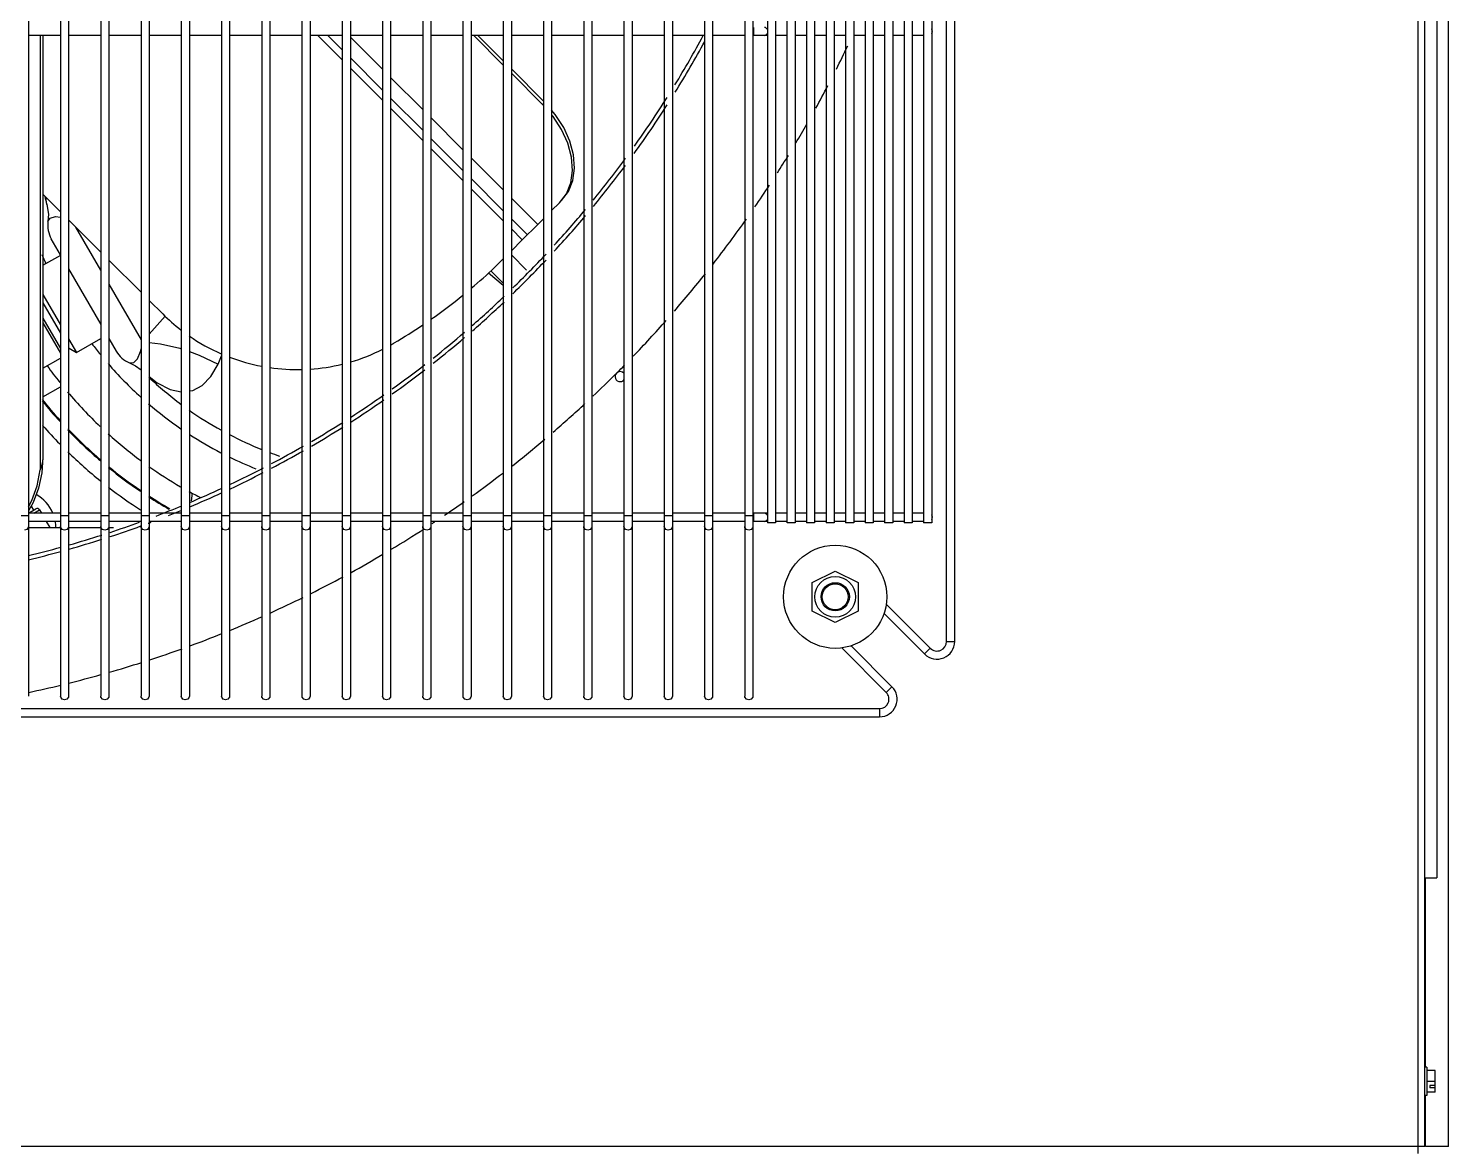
# Model space of a CAD drawing. Header units: metres. Extents: x -367 to 374, y -238 to 224.
# Drawn here: x 239.338 to 239.861, y 216.05 to 216.462 of the extents above; entities that cross this region are included whole.
import ezdxf
from ezdxf.enums import TextEntityAlignment as Align

# ---------------------------------------------------------------- set-up
doc = ezdxf.new("R2010")
doc.units = ezdxf.units.M
for name, color, linetype in [('ELE-ALIMENTADORES', 160, 'Continuous'), ('LA_BAU_BASES GERAIS_R00$0$ARQ-XREF-ATT', 8, 'Continuous'), ('LA_BAU_BASES GERAIS_R00$0$BASE', 253, 'Continuous'), ('LA_BAU_BASES GERAIS_R00$0$dutos', 31, 'Continuous')]:
    doc.layers.add(name, color=color, linetype=linetype)
doc.styles.add('LA_BAU_BASES GERAIS_R00$0$R60-125-RS', font='romans.shx', dxfattribs={"height": 0.19})
doc.styles.add('LA_BAU_BASES GERAIS_R00$0$R80-100-RS', font='romans.shx', dxfattribs={"height": 0.203})

# ---------------------------------------------------------------- blocks, each defined once
blk = doc.blocks.new('LA_BAU_BASES GERAIS_R00$0$A$C5BA41825')
at = {"layer": 'LA_BAU_BASES GERAIS_R00$0$dutos', "color": 251}
for p, q in [((-26.89999999999907, 40.29707436454305), (-26.89999999999907, 38.107074364543)), ((-26.89744999999907, 38.10962436454304), (-26.89744999999907, 40.29452436454301)), ((-26.8886718254067, 38.10962436454304), (-26.8886718254067, 40.29452436454301)), ((-26.89299999999979, 40.24862436454305), (-26.89299999999979, 38.20862436454308)), ((-27.41161130550925, 39.12149266126528), (-27.41161130550925, 38.2755585557361)), ((-27.39979130550925, 39.12149266126528), (-27.39979130550925, 38.2755585557361)), ((-27.39679130550925, 39.12149266126528), (-27.39679130550925, 38.2755585557361)), ((-27.38497130550925, 39.12149266126528), (-27.38497130550925, 38.2755585557361)), ((-27.38197130550925, 39.12149266126528), (-27.38197130550925, 38.2755585557361)), ((-27.37015130550925, 39.12149266126528), (-27.37015130550925, 38.2755585557361)), ((-27.36715130550925, 39.12149266126528), (-27.36715130550925, 38.2755585557361)), ((-27.35533130550925, 39.12149266126528), (-27.35533130550925, 38.2755585557361)), ((-27.35233130550925, 39.12149266126528), (-27.35233130550925, 38.2755585557361)), ((-27.34051130550925, 39.12149266126528), (-27.34051130550925, 38.2755585557361)), ((-27.33751130550925, 39.12149266126528), (-27.33751130550925, 38.2755585557361)), ((-27.32569130550925, 39.12149266126528), (-27.32569130550925, 38.2755585557361)), ((-27.32269130550925, 39.12149266126528), (-27.32269130550925, 38.2755585557361)), ((-27.31087130550925, 39.12149266126528), (-27.31087130550925, 38.2755585557361)), ((-27.30787130550925, 39.12149266126528), (-27.30787130550925, 38.2755585557361)), ((-27.29605130550925, 39.12149266126528), (-27.29605130550925, 38.2755585557361)), ((-27.29305130550925, 39.12149266126528), (-27.29305130550925, 38.2755585557361)), ((-27.28123130550925, 39.12149266126528), (-27.28123130550925, 38.2755585557361)), ((-27.27823130550925, 39.12149266126528), (-27.27823130550925, 38.2755585557361)), ((-27.26641130550925, 39.12149266126528), (-27.26641130550925, 38.2755585557361)), ((-27.26341130550925, 39.12149266126528), (-27.26341130550925, 38.2755585557361)), ((-27.25159130550925, 39.12149266126528), (-27.25159130550925, 38.2755585557361)), ((-27.24859130550925, 39.12149266126528), (-27.24859130550925, 38.2755585557361)), ((-27.23677130550925, 39.12149266126528), (-27.23677130550925, 38.2755585557361)), ((-27.23377130550925, 39.12149266126528), (-27.23377130550925, 38.2755585557361)), ((-27.22195130550925, 39.12149266126528), (-27.22195130550925, 38.2755585557361)), ((-27.21895130550925, 39.12149266126528), (-27.21895130550925, 38.2755585557361)), ((-27.20713130550925, 39.12149266126528), (-27.20713130550925, 38.2755585557361)), ((-27.20413130550925, 39.12149266126528), (-27.20413130550925, 38.2755585557361)), ((-27.19231130550925, 39.12149266126528), (-27.19231130550925, 38.2755585557361)), ((-27.18931130550925, 39.12149266126528), (-27.18931130550925, 38.2755585557361)), ((-27.17749130550925, 39.12149266126528), (-27.17749130550925, 38.2755585557361)), ((-27.17449130550925, 39.12149266126528), (-27.17449130550925, 38.2755585557361)), ((-27.16267130550925, 39.12149266126528), (-27.16267130550925, 38.2755585557361)), ((-27.15967130550925, 39.12149266126528), (-27.15967130550925, 38.2755585557361)), ((-27.14785130550925, 39.12149266126528), (-27.14785130550925, 38.2755585557361)), ((-27.14485130550925, 39.12149266126528), (-27.14485130550925, 38.2755585557361)), ((-27.07353130550889, 38.29569126036699), (-27.07353130550889, 39.10358187787244)), ((-27.07053130550889, 38.29569126036699), (-27.07053130550889, 39.10358187787244)), ((-27.13947165770561, 39.05945567005244), (-27.13947165770561, 38.33945567005253)), ((-27.13647165770561, 39.05945567005244), (-27.13647165770561, 38.33945567005253)), ((-27.13228677913362, 39.05945567005244), (-27.13228677913362, 38.33945567005253)), ((-27.12928677913361, 39.05945567005244), (-27.12928677913361, 38.33945567005253)), ((-27.12510190056161, 39.05945567005244), (-27.12510190056161, 38.33945567005253)), ((-27.12210190056161, 39.05945567005244), (-27.12210190056161, 38.33945567005253)), ((-27.11791702198961, 39.05945567005244), (-27.11791702198961, 38.33945567005253)), ((-27.11491702198961, 39.05945567005244), (-27.11491702198961, 38.33945567005253)), ((-27.11073214341761, 39.05945567005244), (-27.11073214341761, 38.33945567005253)), ((-27.10773214341761, 39.05945567005244), (-27.10773214341761, 38.33945567005253)), ((-27.10354726484561, 39.05945567005244), (-27.10354726484561, 38.33945567005253)), ((-27.10054726484561, 39.05945567005244), (-27.10054726484561, 38.33945567005253)), ((-27.09636238627361, 39.05945567005244), (-27.09636238627361, 38.33945567005253)), ((-27.09336238627361, 39.05945567005244), (-27.09336238627361, 38.33945567005253)), ((-27.08917750770161, 39.05945567005244), (-27.08917750770161, 38.33945567005253)), ((-27.08617750770161, 39.05945567005244), (-27.08617750770161, 38.33945567005253)), ((-27.08199262912962, 39.05945567005244), (-27.08199262912962, 38.33945567005253)), ((-27.07899262912962, 39.05945567005244), (-27.07899262912962, 38.33945567005253)), ((-27.14453130550961, 38.51895567005283), (-27.14453130550961, 38.52195567005288)), ((-27.39979130550925, 38.51895567005283), (-27.41161130550925, 38.51895567005283)), ((-27.40734046924089, 38.51895567005283), (-27.40734046924089, 38.35890063319027)), ((-27.40625990498016, 38.51895567005283), (-27.40625990498016, 38.36350144059543)), ((-27.38497130550925, 38.51895567005283), (-27.39679130550925, 38.51895567005283)), ((-27.37015130550925, 38.51895567005283), (-27.38197130550925, 38.51895567005283)), ((-27.35533130550925, 38.51895567005283), (-27.36715130550925, 38.51895567005283)), ((-27.34051130550925, 38.51895567005283), (-27.35233130550925, 38.51895567005283)), ((-27.32569130550925, 38.51895567005283), (-27.33751130550925, 38.51895567005283)), ((-27.31087130550925, 38.51895567005283), (-27.32269130550925, 38.51895567005283)), ((-27.29605130550925, 38.51895567005283), (-27.30787130550925, 38.51895567005283)), ((-27.30505249038379, 38.51895567005283), (-27.29605130550925, 38.50995448229946)), ((-27.30133775778162, 38.51895567005283), (-27.29605130550925, 38.51366921654665)), ((-27.28123130550925, 38.51895567005283), (-27.29305130550925, 38.51895567005283)), ((-27.29305130550925, 38.51835040586229), (-27.28123130550925, 38.50653040586235)), ((-27.26641130550925, 38.51895567005283), (-27.27823130550925, 38.51895567005283)), ((-27.25159130550925, 38.51895567005283), (-27.26341130550925, 38.51895567005283)), ((-27.23677130550925, 38.51895567005283), (-27.24859130550925, 38.51895567005283)), ((-27.24765656969943, 38.51895567005283), (-27.23677130550925, 38.50807040586267)), ((-27.2461065696998, 38.51895567005283), (-27.23677130550925, 38.50962040586228)), ((-27.22195130550925, 38.51895567005283), (-27.23377130550925, 38.51895567005283)), ((-27.20713130550925, 38.51895567005283), (-27.21895130550925, 38.51895567005283)), ((-27.19231130550925, 38.51895567005283), (-27.20413130550925, 38.51895567005283)), ((-27.17749130550925, 38.51895567005283), (-27.18931130550925, 38.51895567005283)), ((-27.16267130550925, 38.51895567005283), (-27.17449130550925, 38.51895567005283)), ((-27.14785130550925, 38.51895567005283), (-27.15967130550925, 38.51895567005283)), ((-27.13947165770561, 38.51895567005283), (-27.14485130550925, 38.51895567005283)), ((-27.13228677913362, 38.51895567005283), (-27.13647165770561, 38.51895567005283)), ((-27.12510190056161, 38.51895567005283), (-27.12928677913361, 38.51895567005283)), ((-27.11791702198961, 38.51895567005283), (-27.12210190056161, 38.51895567005283)), ((-27.11073214341761, 38.51895567005283), (-27.11491702198961, 38.51895567005283)), ((-27.10354726484561, 38.51895567005283), (-27.10773214341761, 38.51895567005283)), ((-27.09636238627361, 38.51895567005283), (-27.10054726484561, 38.51895567005283)), ((-27.08917750770161, 38.51895567005283), (-27.09336238627361, 38.51895567005283)), ((-27.08199262912962, 38.51895567005283), (-27.08617750770161, 38.51895567005283)), ((-27.29305130550925, 38.51066921584629), (-27.28123130550925, 38.4988492130874)), ((-27.29305130550925, 38.50695448133945), (-27.28123130550925, 38.49513447755828)), ((-27.23377130550925, 38.50662040586235), (-27.22195130550925, 38.49480040586229)), ((-27.23377130550925, 38.50507040586263), (-27.22225959809507, 38.49355869844851)), ((-27.27823130550925, 38.50353040586231), (-27.26641130550925, 38.49171040586236)), ((-27.27823130550925, 38.49584921238704), (-27.26641130550925, 38.48402920962815)), ((-27.22195130550925, 38.49386699103434), (-27.22225959809507, 38.49355869844851)), ((-27.27823130550925, 38.4921344765994), (-27.26641130550925, 38.48031447281835)), ((-27.26341130550925, 38.48871040586232), (-27.25159130550925, 38.47689040586226)), ((-27.22195130550925, 38.49320424996381), (-27.22225959809507, 38.49355869844851)), ((-27.26341130550925, 38.48102920892779), (-27.25159130550925, 38.4692092061689)), ((-27.26341130550925, 38.47731447185834), (-27.25159130550925, 38.46549446807728)), ((-27.24859130550925, 38.47389040586233), (-27.23677130550925, 38.46207040586228)), ((-27.24859130550925, 38.46620920546854), (-27.23677130550925, 38.45438920270851)), ((-27.24859130550925, 38.46249446711829), (-27.23677130550925, 38.45067446333724)), ((-27.40625990498016, 38.46047444565977), (-27.39979130550925, 38.45400584618892)), ((-27.4047883515867, 38.4567228222038), (-27.40521205243471, 38.45942659311538)), ((-27.23377130550925, 38.45907040586235), (-27.22404639465979, 38.44934549501284)), ((-27.21604639465907, 38.45734549501253), (-27.21895130550925, 38.45444058416342)), ((-27.40478632082452, 38.4567149207187), (-27.4047883515867, 38.4567228222038)), ((-27.4044277543838, 38.45038010755684), (-27.40442519315398, 38.45039873088263)), ((-27.39679130550925, 38.45100584618888), (-27.38497130550925, 38.43918584618882)), ((-27.38497130550925, 38.4324940681347), (-27.39411244432743, 38.44832698500818)), ((-27.23377130550925, 38.45138920200816), (-27.22788699727361, 38.44550489239907)), ((-27.23377130550925, 38.44767446237722), (-27.22974436704597, 38.44364752262663)), ((-27.22404639465979, 38.44934549501284), (-27.22974436704597, 38.44364752262663)), ((-27.22195130550925, 38.45144058416338), (-27.22404639465979, 38.44934549501284)), ((-27.39979130550925, 38.43816306110341), (-27.40317938863907, 38.44403139322526)), ((-27.23377130550925, 38.43962058416344), (-27.22974436704597, 38.44364752262663)), ((-27.40625990498016, 38.43428542257107), (-27.39972938863907, 38.43805581793902)), ((-27.23994734610052, 38.43344454357214), (-27.23677130550925, 38.43662058416339)), ((-27.23377130550925, 38.43814503520412), (-27.22817674109834, 38.43255047079435)), ((-27.39679130550925, 38.43296690868056), (-27.38497130550925, 38.41249406813506)), ((-27.38197130550925, 38.43618584618889), (-27.37015130550925, 38.42436584618883)), ((-27.24217620725616, 38.43150451113434), (-27.23677130550925, 38.42699463293718)), ((-27.24124427207943, 38.43214761759327), (-27.23677130550925, 38.42767465102304)), ((-27.38197130550925, 38.42729791571287), (-27.37015130550925, 38.40682507516738)), ((-27.40625990498016, 38.42358469549356), (-27.39979130550925, 38.41238075255728)), ((-27.36715130550925, 38.42136584618891), (-27.36215153027507, 38.41636607095575)), ((-27.40625990498016, 38.42046700404046), (-27.39979130550925, 38.40926306110305)), ((-27.40625990498016, 38.41486700403982), (-27.39979130550925, 38.40366306110343)), ((-27.40625990498016, 38.4130916519623), (-27.39978707685435, 38.40188038478118)), ((-27.39679130550925, 38.40718460013431), (-27.39389345572416, 38.40216537707397)), ((-27.39389345572416, 38.40216537707397), (-27.38497130550925, 38.40731658290122)), ((-27.38197130550925, 38.40729791571209), (-27.37927938863943, 38.40263537892372)), ((-27.40625990498016, 38.3963679436423), (-27.39979130550925, 38.40010259128849)), ((-27.39679130550925, 38.40406690868008), (-27.39659345572416, 38.40372422280052)), ((-27.39679130550925, 38.40360999417328), (-27.39659345572416, 38.40372422280052)), ((-27.39659345572416, 38.40372422280052), (-27.39389345572416, 38.40216537707397)), ((-27.34179674578525, 38.39786869233865), (-27.34051130550925, 38.40089382339761)), ((-27.37440209201943, 38.39837853599181), (-27.37438973170416, 38.39837350270852)), ((-27.40625990498016, 38.3857879999598), (-27.39979130550925, 38.38952264760485)), ((-27.35158432229615, 38.34755590555255), (-27.35120103529579, 38.35028313426812)), ((-27.41161130550925, 38.34297666890336), (-27.40886544918489, 38.34456198979137)), ((-27.39979130550925, 38.34295567005324), (-27.41161130550925, 38.34295567005324)), ((-27.41063273774998, 38.34557302337828), (-27.40975312522307, 38.34404948979102)), ((-27.40964767658561, 38.34295567005324), (-27.40749942378052, 38.34419596438738)), ((-27.40749942378052, 38.34419596438738), (-27.40678333951252, 38.34295567005324)), ((-27.38497130550925, 38.34295567005324), (-27.39679130550925, 38.34295567005324)), ((-27.37015130550925, 38.34295567005324), (-27.38197130550925, 38.34295567005324)), ((-27.35533130550925, 38.34295567005324), (-27.36715130550925, 38.34295567005324)), ((-27.34051130550925, 38.34295567005324), (-27.35233130550925, 38.34295567005324)), ((-27.32569130550925, 38.34295567005324), (-27.33751130550925, 38.34295567005324)), ((-27.31087130550925, 38.34295567005324), (-27.32269130550925, 38.34295567005324)), ((-27.29605130550925, 38.34295567005324), (-27.30787130550925, 38.34295567005324)), ((-27.28123130550925, 38.34295567005324), (-27.29305130550925, 38.34295567005324)), ((-27.26641130550925, 38.34295567005324), (-27.27823130550925, 38.34295567005324)), ((-27.25159130550925, 38.34295567005324), (-27.26341130550925, 38.34295567005324)), ((-27.23677130550925, 38.34295567005324), (-27.24859130550925, 38.34295567005324)), ((-27.22195130550925, 38.34295567005324), (-27.23377130550925, 38.34295567005324)), ((-27.20713130550925, 38.34295567005324), (-27.21895130550925, 38.34295567005324)), ((-27.19231130550925, 38.34295567005324), (-27.20413130550925, 38.34295567005324)), ((-27.17749130550925, 38.34295567005324), (-27.18931130550925, 38.34295567005324)), ((-27.16267130550925, 38.34295567005324), (-27.17449130550925, 38.34295567005324)), ((-27.14785130550925, 38.34295567005324), (-27.15967130550925, 38.34295567005324)), ((-27.13947165770561, 38.34295567005324), (-27.14485130550925, 38.34295567005324)), ((-27.14453130550961, 38.3399556700532), (-27.14453130550961, 38.34295567005324)), ((-27.13228677913362, 38.34295567005324), (-27.13647165770561, 38.34295567005324)), ((-27.12510190056161, 38.34295567005324), (-27.12928677913361, 38.34295567005324)), ((-27.11791702198961, 38.34295567005324), (-27.12210190056161, 38.34295567005324)), ((-27.11073214341761, 38.34295567005324), (-27.11491702198961, 38.34295567005324)), ((-27.10354726484561, 38.34295567005324), (-27.10773214341761, 38.34295567005324)), ((-27.09636238627361, 38.34295567005324), (-27.10054726484561, 38.34295567005324)), ((-27.08917750770161, 38.34295567005324), (-27.09336238627361, 38.34295567005324)), ((-27.08199262912962, 38.34295567005324), (-27.08617750770161, 38.34295567005324)), ((-27.41161130550925, 38.34195567005281), (-27.41461130550925, 38.34195567005281)), ((-27.39979130550925, 38.3399556700532), (-27.41161130550925, 38.3399556700532)), ((-27.41161130550925, 38.33769734364591), (-27.39979130550925, 38.33769734364591)), ((-27.40505128870525, 38.3399556700532), (-27.40374744334634, 38.33769734364591)), ((-27.39679130550925, 38.34195567005281), (-27.39979130550925, 38.34195567005281)), ((-27.38497130550925, 38.3399556700532), (-27.39679130550925, 38.3399556700532)), ((-27.39679130550925, 38.33769734364591), (-27.38497130550925, 38.33769734364591)), ((-27.38197130550925, 38.34195567005281), (-27.38497130550925, 38.34195567005281)), ((-27.37015130550925, 38.3399556700532), (-27.38197130550925, 38.3399556700532)), ((-27.38197130550925, 38.33769734364591), (-27.38030361533288, 38.33769734364591)), ((-27.36715130550925, 38.34195567005281), (-27.37015130550925, 38.34195567005281)), ((-27.35533130550925, 38.3399556700532), (-27.36715130550925, 38.3399556700532)), ((-27.35233130550925, 38.34195567005281), (-27.35533130550925, 38.34195567005281)), ((-27.34051130550925, 38.3399556700532), (-27.35233130550925, 38.3399556700532)), ((-27.33751130550925, 38.34195567005281), (-27.34051130550925, 38.34195567005281)), ((-27.32569130550925, 38.3399556700532), (-27.33751130550925, 38.3399556700532)), ((-27.32269130550925, 38.34195567005281), (-27.32569130550925, 38.34195567005281)), ((-27.31087130550925, 38.3399556700532), (-27.32269130550925, 38.3399556700532)), ((-27.30787130550925, 38.34195567005281), (-27.31087130550925, 38.34195567005281)), ((-27.29605130550925, 38.3399556700532), (-27.30787130550925, 38.3399556700532)), ((-27.29305130550925, 38.34195567005281), (-27.29605130550925, 38.34195567005281)), ((-27.28123130550925, 38.3399556700532), (-27.29305130550925, 38.3399556700532)), ((-27.27823130550925, 38.34195567005281), (-27.28123130550925, 38.34195567005281)), ((-27.26641130550925, 38.3399556700532), (-27.27823130550925, 38.3399556700532)), ((-27.26341130550925, 38.34195567005281), (-27.26641130550925, 38.34195567005281)), ((-27.25159130550925, 38.3399556700532), (-27.26341130550925, 38.3399556700532)), ((-27.24859130550925, 38.34195567005281), (-27.25159130550925, 38.34195567005281)), ((-27.23677130550925, 38.3399556700532), (-27.24859130550925, 38.3399556700532)), ((-27.23377130550925, 38.34195567005281), (-27.23677130550925, 38.34195567005281)), ((-27.22195130550925, 38.3399556700532), (-27.23377130550925, 38.3399556700532)), ((-27.21895130550925, 38.34195567005281), (-27.22195130550925, 38.34195567005281)), ((-27.20713130550925, 38.3399556700532), (-27.21895130550925, 38.3399556700532)), ((-27.20413130550925, 38.34195567005281), (-27.20713130550925, 38.34195567005281)), ((-27.19231130550925, 38.3399556700532), (-27.20413130550925, 38.3399556700532)), ((-27.18931130550925, 38.34195567005281), (-27.19231130550925, 38.34195567005281)), ((-27.17749130550925, 38.3399556700532), (-27.18931130550925, 38.3399556700532)), ((-27.17449130550925, 38.34195567005281), (-27.17749130550925, 38.34195567005281)), ((-27.16267130550925, 38.3399556700532), (-27.17449130550925, 38.3399556700532)), ((-27.15967130550925, 38.34195567005281), (-27.16267130550925, 38.34195567005281)), ((-27.14785130550925, 38.3399556700532), (-27.15967130550925, 38.3399556700532)), ((-27.14485130550925, 38.34195567005281), (-27.14785130550925, 38.34195567005281)), ((-27.13947165770561, 38.3399556700532), (-27.14485130550925, 38.3399556700532)), ((-27.14059551682743, 38.3399556700532), (-27.14019010829725, 38.34002908527873)), ((-27.14019010829725, 38.34002908527873), (-27.13953414351761, 38.34057399217465)), ((-27.13647546671943, 38.33945567005253), (-27.13946784869289, 38.33945567005253)), ((-27.13228677913362, 38.3399556700532), (-27.13647165770561, 38.3399556700532)), ((-27.12929058814743, 38.33945567005253), (-27.13228297012089, 38.33945567005253)), ((-27.12510190056161, 38.3399556700532), (-27.12928677913361, 38.3399556700532)), ((-27.12210570957434, 38.33945567005253), (-27.12509809154779, 38.33945567005253)), ((-27.11791702198961, 38.3399556700532), (-27.12210190056161, 38.3399556700532)), ((-27.11492083100234, 38.33945567005253), (-27.11791321297579, 38.33945567005253)), ((-27.11073214341761, 38.3399556700532), (-27.11491702198961, 38.3399556700532)), ((-27.10773595243034, 38.33945567005253), (-27.1107283344038, 38.33945567005253)), ((-27.10354726484561, 38.3399556700532), (-27.10773214341761, 38.3399556700532)), ((-27.10055107385834, 38.33945567005253), (-27.1035434558318, 38.33945567005253)), ((-27.09636238627361, 38.3399556700532), (-27.10054726484561, 38.3399556700532)), ((-27.09336619528634, 38.33945567005253), (-27.0963585772598, 38.33945567005253)), ((-27.08917750770161, 38.3399556700532), (-27.09336238627361, 38.3399556700532)), ((-27.08618131671434, 38.33945567005253), (-27.08917369868779, 38.33945567005253)), ((-27.08199262912962, 38.3399556700532), (-27.08617750770161, 38.3399556700532)), ((-27.07899643814234, 38.33945567005253), (-27.0819888201158, 38.33945567005253)), ((-27.0789329409867, 38.34057399217465), (-27.07868238473507, 38.34145567005328)), ((-27.12303130550889, 38.31749037583575), (-27.11453130550962, 38.32161984311392)), ((-27.11453130550962, 38.32161984311392), (-27.10603130550925, 38.31749037583575)), ((-27.12303130550889, 38.30684931039218), (-27.12303130550889, 38.31749037583575)), ((-27.11271808449325, 38.31709181418819), (-27.1117213794267, 38.31609510912153)), ((-27.10603130550925, 38.31749037583575), (-27.10603130550925, 38.30684931039218)), ((-27.11005114057252, 38.31358923732591), (-27.10952241000707, 38.31353953933365)), ((-27.11453130550962, 38.30271984311401), (-27.12303130550889, 38.30684931039218)), ((-27.10603130550925, 38.30684931039218), (-27.11453130550962, 38.30271984311401)), ((-27.11224825094452, 38.30807757961907), (-27.11224825094452, 38.30751241679832)), ((-27.09656343305616, 38.30603211086668), (-27.08162767053761, 38.29109523724628)), ((-27.09574307771725, 38.30945449299873), (-27.07950627129325, 38.2932164786863)), ((-27.07353130550889, 38.29569126036699), (-27.07053130550889, 38.29569126036699)), ((-27.09574715797689, 38.27693045173362), (-27.11215275995616, 38.29333727415974)), ((-27.09362575873252, 38.27905169317364), (-27.1086835018958, 38.29411055651394)), ((-27.07950627129325, 38.2932164786863), (-27.08162767053761, 38.29109523724628)), ((-27.09574715797689, 38.27693045173362), (-27.09362575873252, 38.27905169317364)), ((-27.90581810207398, 38.27095567005324), (-27.09822212376162, 38.27095567005324)), ((-27.09822212376162, 38.27095567005324), (-27.09822212376162, 38.2679556700532)), ((-27.90581810207398, 38.2679556700532), (-27.09822212376162, 38.2679556700532)), ((-26.89744999999907, 38.20862436454308), (-26.89299999999979, 38.20862436454308)), ((-26.89715710678089, 38.13890567005251), (-26.89715710678089, 38.20862436454308)), ((-26.8966599999998, 38.13890567005251), (-26.89744999999907, 38.13890567005251)), ((-26.8966599999998, 38.13890560853724), (-26.8966599999998, 38.1284057315678)), ((-26.89360999999906, 38.13761567005247), (-26.8966599999998, 38.13761567005247)), ((-26.89360999999906, 38.13365567005246), (-26.8966599999998, 38.13365567005246)), ((-26.89360999999906, 38.13365567005246), (-26.89360999999906, 38.13761567005247)), ((-26.89360999999906, 38.12969567005246), (-26.89360999999906, 38.13365567005246)), ((-26.8966599999998, 38.12840567005253), (-26.89744999999907, 38.12840567005253)), ((-26.89715710678089, 38.10962436454304), (-26.89715710678089, 38.12840567005253)), ((-26.89360999999906, 38.12969567005246), (-26.8966599999998, 38.12969567005246)), ((-26.8956099999998, 38.13210868275428), (-26.8956099999998, 38.13124265735064)), ((-26.89360999999906, 38.13210868275428), (-26.8956099999998, 38.13210868275428)), ((-26.89360999999906, 38.13124265735064), (-26.8956099999998, 38.13124265735064)), ((-26.89744999999907, 38.10962436454304), (-27.95944999999907, 38.10962436454304)), ((-26.8886718254067, 38.10962436454304), (-26.89715710678089, 38.10962436454304))]:
    blk.add_line(p, q, dxfattribs=at)
for points in [[(-27.13947165770561, 38.52111746773471), (-27.13953414351761, 38.52133734793142), (-27.14019010829725, 38.52188225482746), (-27.14059551682743, 38.52195567005288)], [(-27.07868238473507, 38.52045567005291), (-27.0789329409867, 38.52133734793142), (-27.07899262912962, 38.52138693059396)], [(-27.07899262912962, 38.51952440951072), (-27.0789329409867, 38.51957399217429), (-27.07868238473507, 38.52045567005291)], [(-27.14059551682743, 38.51895567005283), (-27.14019010829725, 38.51902908527836), (-27.13953414351761, 38.51957399217429), (-27.13947165770561, 38.519793872371)], [(-27.21527139465979, 38.45812049501285), (-27.21275264558562, 38.46145445559864), (-27.21114590213616, 38.46547550546018), (-27.21051291056343, 38.47002911790707), (-27.21087799637725, 38.47494030016628), (-27.21222712953434, 38.48002031825717), (-27.21450846360489, 38.48507394993328), (-27.21763432820016, 38.48990698696525), (-27.21895130550925, 38.49142113499579)], [(-27.21604639465907, 38.45734549501253), (-27.21352764558488, 38.46067945559832), (-27.21192090213652, 38.46470050546088), (-27.2112879105638, 38.46925411790664), (-27.21165299637762, 38.47416530016596), (-27.21300212953471, 38.47924531825686), (-27.21528346360525, 38.48429894993399), (-27.21840932819944, 38.48913198696482), (-27.21895130550925, 38.48975510618664)], [(-27.40478821270198, 38.45672228309832), (-27.40427298094307, 38.45315941171464), (-27.4044281102667, 38.45038850261835)], [(-27.40442519315398, 38.45039873088263), (-27.4036193027438, 38.4516846493151), (-27.40164761794089, 38.45222195830627), (-27.39979130550925, 38.45199646108199)], [(-27.36715130550925, 38.40897580665546), (-27.3652407754118, 38.41106945165393), (-27.36123045646634, 38.41553977784122)], [(-27.36715130550925, 38.40585140452197), (-27.36296031629834, 38.40540392656737), (-27.35586374926744, 38.40373927943835), (-27.35533130550925, 38.40354970422266)], [(-27.37438973170416, 38.39837350270852), (-27.37284754202234, 38.39843921145325), (-27.37141403775761, 38.39988245888992), (-27.37030480773107, 38.40249178087356), (-27.37015130550925, 38.40349680614668)], [(-27.35233130550925, 38.40248156202699), (-27.34872139911434, 38.40119626424564), (-27.34179674578525, 38.39786869233865)], [(-27.37439873212634, 38.39837696966231), (-27.37224002428634, 38.39731413922198), (-27.37015130550925, 38.39583720617611)], [(-27.35233130550925, 38.38798404297427), (-27.35112064651035, 38.38814837932853), (-27.34759447570307, 38.39000296922563), (-27.34438839224125, 38.39328816055138), (-27.34179674578525, 38.39786869233865)], [(-27.36715130550925, 38.39332797612815), (-27.36418167945543, 38.39093237267946), (-27.35935615450525, 38.38848896176091), (-27.35533130550925, 38.38769469663328)], [(-27.40625990498016, 38.36350144235507), (-27.40665320843834, 38.35777953198817), (-27.40785575234343, 38.35214709203285), (-27.40982251809325, 38.34696121033141), (-27.41161130550925, 38.34389639780341)], [(-27.40625990498016, 38.36350144059543), (-27.40637497967725, 38.36199604704382), (-27.40673222980525, 38.36045456167358), (-27.40734046924089, 38.35890063319027)], [(-27.41161130550925, 38.34534099532084), (-27.4103512737387, 38.3476033371071), (-27.40843209276489, 38.35304228133214), (-27.40734046924089, 38.35890063319027)], [(-27.13947165770561, 38.34211746773508), (-27.13953414351761, 38.34233734793179), (-27.14019010829725, 38.34288225482783), (-27.14059551682743, 38.34295567005324)], [(-27.07868238473507, 38.34145567005328), (-27.0789329409867, 38.34233734793179), (-27.07899262912962, 38.34238693059433)], [(-27.41161130550925, 38.33805855573542), (-27.4116847207347, 38.33765713088451), (-27.4122296276307, 38.33700761183172), (-27.41311130550925, 38.33675951762996)], [(-27.39829130550925, 38.33675951762996), (-27.39917298338779, 38.33700761183172), (-27.3997178902838, 38.33765713088451), (-27.39979130550925, 38.33805855573542)], [(-27.39679130550925, 38.33805855573542), (-27.3968647207347, 38.33765713088451), (-27.3974096276307, 38.33700761183172), (-27.39829130550925, 38.33675951762996)], [(-27.38347130550925, 38.33675951762996), (-27.38435298338779, 38.33700761183172), (-27.3848978902838, 38.33765713088451), (-27.38497130550925, 38.33805855573542)], [(-27.38197130550925, 38.33805855573542), (-27.3820447207347, 38.33765713088451), (-27.3825896276307, 38.33700761183172), (-27.38347130550925, 38.33675951762996)], [(-27.36865130550925, 38.33675951762996), (-27.36953298338779, 38.33700761183172), (-27.3700778902838, 38.33765713088451), (-27.37015130550925, 38.33805855573542)], [(-27.36715130550925, 38.33805855573542), (-27.3672247207347, 38.33765713088451), (-27.3677696276307, 38.33700761183172), (-27.36865130550925, 38.33675951762996)], [(-27.35383130550925, 38.33675951762996), (-27.35471298338779, 38.33700761183172), (-27.3552578902838, 38.33765713088451), (-27.35533130550925, 38.33805855573542)], [(-27.35233130550925, 38.33805855573542), (-27.3524047207347, 38.33765713088451), (-27.35294962763071, 38.33700761183172), (-27.35383130550925, 38.33675951762996)], [(-27.33901130550925, 38.33675951762996), (-27.33989298338779, 38.33700761183172), (-27.34043789028379, 38.33765713088451), (-27.34051130550925, 38.33805855573542)], [(-27.33751130550925, 38.33805855573542), (-27.3375847207347, 38.33765713088451), (-27.33812962763071, 38.33700761183172), (-27.33901130550925, 38.33675951762996)], [(-27.32419130550925, 38.33675951762996), (-27.32507298338779, 38.33700761183172), (-27.32561789028379, 38.33765713088451), (-27.32569130550925, 38.33805855573542)], [(-27.32269130550925, 38.33805855573542), (-27.3227647207347, 38.33765713088451), (-27.32330962763071, 38.33700761183172), (-27.32419130550925, 38.33675951762996)], [(-27.30937130550925, 38.33675951762996), (-27.31025298338779, 38.33700761183172), (-27.31079789028379, 38.33765713088451), (-27.31087130550925, 38.33805855573542)], [(-27.30787130550925, 38.33805855573542), (-27.3079447207347, 38.33765713088451), (-27.30848962763071, 38.33700761183172), (-27.30937130550925, 38.33675951762996)], [(-27.29455130550925, 38.33675951762996), (-27.2954329833878, 38.33700761183172), (-27.29597789028379, 38.33765713088451), (-27.29605130550925, 38.33805855573542)], [(-27.29305130550925, 38.33805855573542), (-27.2931247207347, 38.33765713088451), (-27.29366962763071, 38.33700761183172), (-27.29455130550925, 38.33675951762996)], [(-27.27973130550925, 38.33675951762996), (-27.2806129833878, 38.33700761183172), (-27.28115789028379, 38.33765713088451), (-27.28123130550925, 38.33805855573542)], [(-27.27823130550925, 38.33805855573542), (-27.2783047207347, 38.33765713088451), (-27.27884962763071, 38.33700761183172), (-27.27973130550925, 38.33675951762996)], [(-27.26491130550925, 38.33675951762996), (-27.2657929833878, 38.33700761183172), (-27.26633789028379, 38.33765713088451), (-27.26641130550925, 38.33805855573542)], [(-27.26341130550925, 38.33805855573542), (-27.2634847207347, 38.33765713088451), (-27.26402962763071, 38.33700761183172), (-27.26491130550925, 38.33675951762996)], [(-27.25009130550925, 38.33675951762996), (-27.2509729833878, 38.33700761183172), (-27.25151789028379, 38.33765713088451), (-27.25159130550925, 38.33805855573542)], [(-27.24859130550925, 38.33805855573542), (-27.2486647207347, 38.33765713088451), (-27.24920962763071, 38.33700761183172), (-27.25009130550925, 38.33675951762996)], [(-27.23527130550925, 38.33675951762996), (-27.2361529833878, 38.33700761183172), (-27.2366978902838, 38.33765713088451), (-27.23677130550925, 38.33805855573542)], [(-27.23377130550925, 38.33805855573542), (-27.2338447207347, 38.33765713088451), (-27.2343896276307, 38.33700761183172), (-27.23527130550925, 38.33675951762996)], [(-27.22045130550925, 38.33675951762996), (-27.2213329833878, 38.33700761183172), (-27.2218778902838, 38.33765713088451), (-27.22195130550925, 38.33805855573542)], [(-27.21895130550925, 38.33805855573542), (-27.2190247207347, 38.33765713088451), (-27.2195696276307, 38.33700761183172), (-27.22045130550925, 38.33675951762996)], [(-27.20563130550925, 38.33675951762996), (-27.2065129833878, 38.33700761183172), (-27.2070578902838, 38.33765713088451), (-27.20713130550925, 38.33805855573542)], [(-27.20413130550925, 38.33805855573542), (-27.2042047207347, 38.33765713088451), (-27.2047496276307, 38.33700761183172), (-27.20563130550925, 38.33675951762996)], [(-27.19081130550925, 38.33675951762996), (-27.1916929833878, 38.33700761183172), (-27.1922378902838, 38.33765713088451), (-27.19231130550925, 38.33805855573542)], [(-27.18931130550925, 38.33805855573542), (-27.1893847207347, 38.33765713088451), (-27.1899296276307, 38.33700761183172), (-27.19081130550925, 38.33675951762996)], [(-27.17599130550925, 38.33675951762996), (-27.1768729833878, 38.33700761183172), (-27.1774178902838, 38.33765713088451), (-27.17749130550925, 38.33805855573542)], [(-27.17449130550925, 38.33805855573542), (-27.1745647207347, 38.33765713088451), (-27.1751096276307, 38.33700761183172), (-27.17599130550925, 38.33675951762996)], [(-27.16117130550925, 38.33675951762996), (-27.1620529833878, 38.33700761183172), (-27.1625978902838, 38.33765713088451), (-27.16267130550925, 38.33805855573542)], [(-27.15967130550925, 38.33805855573542), (-27.1597447207347, 38.33765713088451), (-27.1602896276307, 38.33700761183172), (-27.16117130550925, 38.33675951762996)], [(-27.14635130550925, 38.33675951762996), (-27.1472329833878, 38.33700761183172), (-27.1477778902838, 38.33765713088451), (-27.14785130550925, 38.33805855573542)], [(-27.14485130550925, 38.33805855573542), (-27.14492472073471, 38.33765713088451), (-27.1454696276307, 38.33700761183172), (-27.14635130550925, 38.33675951762996)], [(-27.39829130550925, 38.27425951762962), (-27.39917298338779, 38.27450761183138), (-27.3997178902838, 38.27515713088519), (-27.39978600364525, 38.2755585557361)], [(-27.39679660737325, 38.2755585557361), (-27.3968647207347, 38.27515713088519), (-27.3974096276307, 38.27450761183138), (-27.39829130550925, 38.27425951762962)], [(-27.38347130550925, 38.27425951762962), (-27.38435298338779, 38.27450761183138), (-27.3848978902838, 38.27515713088519), (-27.38496600364525, 38.2755585557361)], [(-27.38197660737325, 38.2755585557361), (-27.3820447207347, 38.27515713088519), (-27.3825896276307, 38.27450761183138), (-27.38347130550925, 38.27425951762962)], [(-27.36865130550925, 38.27425951762962), (-27.36953298338779, 38.27450761183138), (-27.3700778902838, 38.27515713088519), (-27.37014600364525, 38.2755585557361)], [(-27.36715660737325, 38.2755585557361), (-27.3672247207347, 38.27515713088519), (-27.3677696276307, 38.27450761183138), (-27.36865130550925, 38.27425951762962)], [(-27.35383130550925, 38.27425951762962), (-27.35471298338779, 38.27450761183138), (-27.3552578902838, 38.27515713088519), (-27.35532600364525, 38.2755585557361)], [(-27.35233660737325, 38.2755585557361), (-27.3524047207347, 38.27515713088519), (-27.35294962763071, 38.27450761183138), (-27.35383130550925, 38.27425951762962)], [(-27.33901130550925, 38.27425951762962), (-27.33989298338779, 38.27450761183138), (-27.34043789028379, 38.27515713088519), (-27.34050600364525, 38.2755585557361)], [(-27.33751660737325, 38.2755585557361), (-27.3375847207347, 38.27515713088519), (-27.33812962763071, 38.27450761183138), (-27.33901130550925, 38.27425951762962)], [(-27.32419130550925, 38.27425951762962), (-27.32507298338779, 38.27450761183138), (-27.32561789028379, 38.27515713088519), (-27.32568600364525, 38.2755585557361)], [(-27.32269660737325, 38.2755585557361), (-27.3227647207347, 38.27515713088519), (-27.32330962763071, 38.27450761183138), (-27.32419130550925, 38.27425951762962)], [(-27.30937130550925, 38.27425951762962), (-27.31025298338779, 38.27450761183138), (-27.31079789028379, 38.27515713088519), (-27.31086600364525, 38.2755585557361)], [(-27.30787660737325, 38.2755585557361), (-27.3079447207347, 38.27515713088519), (-27.30848962763071, 38.27450761183138), (-27.30937130550925, 38.27425951762962)], [(-27.29455130550925, 38.27425951762962), (-27.2954329833878, 38.27450761183138), (-27.29597789028379, 38.27515713088519), (-27.29604600364525, 38.2755585557361)], [(-27.29305660737325, 38.2755585557361), (-27.2931247207347, 38.27515713088519), (-27.29366962763071, 38.27450761183138), (-27.29455130550925, 38.27425951762962)], [(-27.27973130550925, 38.27425951762962), (-27.2806129833878, 38.27450761183138), (-27.28115789028379, 38.27515713088519), (-27.28122600364525, 38.2755585557361)], [(-27.27823660737325, 38.2755585557361), (-27.2783047207347, 38.27515713088519), (-27.27884962763071, 38.27450761183138), (-27.27973130550925, 38.27425951762962)], [(-27.26491130550925, 38.27425951762962), (-27.2657929833878, 38.27450761183138), (-27.26633789028379, 38.27515713088519), (-27.26640600364525, 38.2755585557361)], [(-27.26341660737325, 38.2755585557361), (-27.2634847207347, 38.27515713088519), (-27.26402962763071, 38.27450761183138), (-27.26491130550925, 38.27425951762962)], [(-27.25009130550925, 38.27425951762962), (-27.2509729833878, 38.27450761183138), (-27.25151789028379, 38.27515713088519), (-27.25158600364525, 38.2755585557361)], [(-27.24859660737325, 38.2755585557361), (-27.2486647207347, 38.27515713088519), (-27.24920962763071, 38.27450761183138), (-27.25009130550925, 38.27425951762962)], [(-27.23527130550925, 38.27425951762962), (-27.2361529833878, 38.27450761183138), (-27.2366978902838, 38.27515713088519), (-27.23676600364525, 38.2755585557361)], [(-27.23377660737325, 38.2755585557361), (-27.2338447207347, 38.27515713088519), (-27.2343896276307, 38.27450761183138), (-27.23527130550925, 38.27425951762962)], [(-27.22045130550925, 38.27425951762962), (-27.2213329833878, 38.27450761183138), (-27.2218778902838, 38.27515713088519), (-27.22194600364525, 38.2755585557361)], [(-27.21895660737325, 38.2755585557361), (-27.2190247207347, 38.27515713088519), (-27.2195696276307, 38.27450761183138), (-27.22045130550925, 38.27425951762962)], [(-27.20563130550925, 38.27425951762962), (-27.2065129833878, 38.27450761183138), (-27.2070578902838, 38.27515713088519), (-27.20712600364525, 38.2755585557361)], [(-27.20413660737325, 38.2755585557361), (-27.2042047207347, 38.27515713088519), (-27.2047496276307, 38.27450761183138), (-27.20563130550925, 38.27425951762962)], [(-27.19081130550925, 38.27425951762962), (-27.1916929833878, 38.27450761183138), (-27.1922378902838, 38.27515713088519), (-27.19230600364525, 38.2755585557361)], [(-27.18931660737325, 38.2755585557361), (-27.1893847207347, 38.27515713088519), (-27.1899296276307, 38.27450761183138), (-27.19081130550925, 38.27425951762962)], [(-27.17599130550925, 38.27425951762962), (-27.1768729833878, 38.27450761183138), (-27.1774178902838, 38.27515713088519), (-27.17748600364525, 38.2755585557361)], [(-27.17449660737325, 38.2755585557361), (-27.1745647207347, 38.27515713088519), (-27.1751096276307, 38.27450761183138), (-27.17599130550925, 38.27425951762962)], [(-27.16117130550925, 38.27425951762962), (-27.1620529833878, 38.27450761183138), (-27.1625978902838, 38.27515713088519), (-27.16266600364525, 38.2755585557361)], [(-27.15967660737325, 38.2755585557361), (-27.1597447207347, 38.27515713088519), (-27.1602896276307, 38.27450761183138), (-27.16117130550925, 38.27425951762962)], [(-27.14635130550925, 38.27425951762962), (-27.1472329833878, 38.27450761183138), (-27.1477778902838, 38.27515713088519), (-27.14784600364525, 38.2755585557361)], [(-27.14485660737325, 38.2755585557361), (-27.14492472073471, 38.27515713088519), (-27.1454696276307, 38.27450761183138), (-27.14635130550925, 38.27425951762962)]]:
    blk.add_lwpolyline(points, dxfattribs=at)
for radius in [0.01900000000036363, 0.007499999999999997, 0.005200000000363635, 0.004762499999999999]:
    blk.add_circle((-27.11453130550962, 38.31216984311391), radius, dxfattribs=at)
for centre, radius, start, end in [((-27.50203099999907, 38.70157436454269), 0.3850000000003635, 328.5670488110281, 331.680065719951), ((-27.50203099999907, 38.70157436454269), 0.3864947102519999, 328.2219462093952, 331.4293194320534), ((-27.50203099999907, 38.70157436454269), 0.4341807889319999, 333.313143750619, 334.5645791029286), ((-27.50203099999907, 38.70157436454269), 0.4341807889319999, 331.1662600058913, 332.4162271851776), ((-27.50203099999907, 38.70157436454269), 0.3850000000003635, 324.5296029515756, 327.7497223509796), ((-27.50203099999907, 38.70157436454269), 0.3864947102519999, 324.2001796347199, 327.4077736417665), ((-27.50203099999907, 38.70157436454269), 0.4341807889319999, 329.2257840172181, 330.2716458365229), ((-27.50203099999907, 38.70157436454269), 0.3850000000003635, 320.802406244809, 323.7124734375941), ((-27.50203099999907, 38.70157436454269), 0.4341807889319999, 327.5170364300299, 328.51276996036), ((-27.50203099999907, 38.70157436454269), 0.3864947102519999, 320.5489271783048, 323.3862528850761), ((-27.50203099999907, 38.70157436454269), 0.4341807889319999, 325.5215629693396, 326.8027318767834), ((-27.27604800993543, 38.48983338607468), 0.1330000000003636, 193.1012223503435, 194.4267543471061), ((-27.27604800993543, 38.48983338607468), 0.1330000000003636, 194.5080180564737, 194.6606899349702), ((-27.50203099999907, 38.70157436454269), 0.3850000000003635, 317.5423721336431, 320.1423740690085), ((-27.50203099999907, 38.70157436454269), 0.3864947102519999, 317.3015852012433, 319.8914741689371), ((-27.39451913460162, 38.44903139322491), 0.01000000000036363, 172.0157246764595, 209.9999999994204), ((-27.50203099999907, 38.70157436454269), 0.4341807889319999, 322.0827241983723, 324.8073512125944), ((-27.27604800993543, 38.48983338607468), 0.1403800000003636, 201.5534169403147, 203.0224120625111), ((-27.50203099999907, 38.70157436454269), 0.3850000000003635, 314.2827619063604, 316.8825459683655), ((-27.38647082184489, 38.59000669856118), 0.2144314280116363, 310.0383791077005, 313.1029659522136), ((-27.50203099999907, 38.70157436454269), 0.3864947102519999, 314.0545546870505, 316.6443140520464), ((-27.50203099999907, 38.70157436454269), 0.4341807889319999, 319.1187870729947, 321.4830967716915), ((-27.38647082184489, 38.59000669856118), 0.2144314280116363, 305.0259772255885, 308.9773078229351), ((-27.50203099999907, 38.70157436454269), 0.3850000000003635, 311.2510326128057, 313.6228403227567), ((-27.50203099999907, 38.70157436454269), 0.3864947102519999, 311.0660074714721, 313.3971674633298), ((-27.31265405559216, 38.46586354563863), 0.07000000000036362, 225.0000000002145, 232.380280956823), ((-27.38647082184489, 38.59000669856118), 0.2144314280116363, 300.7361418911031, 304.0642476691609), ((-27.50203099999907, 38.70157436454269), 0.4341807889319999, 316.1456284594002, 318.5179336839709), ((-27.27604800993543, 38.48983338607468), 0.1403800000003636, 216.960989647946, 219.0146368268805), ((-27.31265405559216, 38.46586354563863), 0.07000000000036362, 235.3940292161551, 246.486484100515), ((-27.31265405559216, 38.46586354563863), 0.07000000000036362, 299.4948381201085, 300.7361418911031), ((-27.50203099999907, 38.70157436454269), 0.3850000000003635, 308.4533072852526, 310.6847083602308), ((-27.50203099999907, 38.70157436454269), 0.3864947102519999, 308.279086174613, 310.5018716474476), ((-27.37061913460197, 38.40763537892451), 0.01000000000036363, 209.9999999994204, 247.9334894010474), ((-27.31265405559216, 38.46586354563863), 0.07000000000036362, 249.1725950995969, 259.2589192759526), ((-27.31265405559216, 38.46586354563863), 0.07000000000036362, 286.2984228650739, 296.7475181294823), ((-27.27604800993543, 38.48983338607468), 0.1585000000003636, 215.7356574009947, 218.4994527483116), ((-27.27604800993543, 38.48983338607468), 0.1403800000003636, 220.8245770457437, 227.8724901107693), ((-27.31265405559216, 38.46586354563863), 0.07000000000036362, 261.7350211416642, 271.4675175002459), ((-27.31265405559216, 38.46586354563863), 0.07000000000036362, 273.9260832003484, 283.7244124632476), ((-27.50203099999907, 38.70157436454269), 0.3864947102519999, 305.4917657571842, 307.7148928168998), ((-27.50203099999907, 38.70157436454269), 0.3850000000003635, 305.6551978757853, 307.8869288134696), ((-27.19373244340198, 38.39327580794554), 0.001849999999636363, 45.00000000021461, 323.0977804719186), ((-27.50203099999907, 38.70157436454269), 0.4341807889319999, 315.0442616677577, 315.5419489537055), ((-27.27604800993543, 38.48983338607468), 0.1330000000003636, 226.7041022604271, 233.3975861866964), ((-27.50203099999907, 38.70157436454269), 0.4341807889319999, 313.3915686283646, 314.9557383326737), ((-27.27604800993543, 38.48983338607468), 0.1675000000003636, 218.823599303772, 222.2935538734348), ((-27.27604800993543, 38.48983338607468), 0.1678000000003635, 218.9563609253839, 222.399855858472), ((-27.27604800993543, 38.48983338607468), 0.1585000000003636, 220.1709927998168, 226.5005007136143), ((-27.50203099999907, 38.70157436454269), 0.3850000000003635, 302.8878391445325, 305.0887061781948), ((-27.50203099999907, 38.70157436454269), 0.3864947102519999, 302.7509628496498, 304.92745653781), ((-27.27604800993543, 38.48983338607468), 0.1403800000003636, 229.4258752662267, 235.5462127825539), ((-27.27604800993543, 38.48983338607468), 0.1330000000003636, 234.9358139372704, 241.0023127787153), ((-27.50203099999907, 38.70157436454269), 0.4341807889319999, 310.7887166289764, 312.863877121916), ((-27.27604800993543, 38.48983338607468), 0.1735000000003636, 221.3129099008501, 224.3807497577333), ((-27.27604800993543, 38.48983338607468), 0.1678000000003635, 223.8404930356464, 229.5182191090625), ((-27.27604800993543, 38.48983338607468), 0.1675000000003636, 223.7365567548318, 229.4248613441614), ((-27.50203099999907, 38.70157436454269), 0.3850000000003635, 300.3773498561977, 302.3797374850034), ((-27.50203099999907, 38.70157436454269), 0.3864947102519999, 300.2501268373227, 302.2448106892377), ((-27.27604800993543, 38.48983338607468), 0.1585000000003636, 227.9281307884168, 233.5529932802084), ((-27.27604800993543, 38.48983338607468), 0.1403800000003636, 237.0731501367887, 242.5648504403495), ((-27.27604800993543, 38.48983338607468), 0.1330000000003636, 242.4300884215563, 248.0698184477159), ((-27.50203099999907, 38.70157436454269), 0.4341807889319999, 308.1925703449445, 310.2628123076884), ((-27.27604800993543, 38.48983338607468), 0.1735000000003636, 225.7562877168738, 231.0711186762227), ((-27.27604800993543, 38.48983338607468), 0.1403800000003636, 243.958683006067, 248.3615914997501), ((-27.27604800993543, 38.48983338607468), 0.1330000000003636, 249.4524572656374, 251.0610652991175), ((-27.50203099999907, 38.70157436454269), 0.3864947102519999, 297.7487171065335, 299.74378571907), ((-27.50203099999907, 38.70157436454269), 0.3850000000003635, 297.8662361422927, 299.8690481193732), ((-27.27604800993543, 38.48983338607468), 0.1678000000003635, 230.7965647247787, 235.8050813793082), ((-27.27604800993543, 38.48983338607468), 0.1675000000003636, 230.7163522207365, 235.7336926705882), ((-27.27604800993543, 38.48983338607468), 0.1585000000003636, 234.8745445959058, 239.8909385846156), ((-27.50203099999907, 38.70157436454269), 0.3864947102519999, 295.2476357497238, 297.2423696378145), ((-27.50203099999907, 38.70157436454269), 0.3850000000003635, 295.3554106473974, 297.3579190761307), ((-27.50203099999907, 38.70157436454269), 0.4341807889319999, 305.7743850510871, 307.6673724789189), ((-27.41574800993616, 38.33743338607474), 0.01424999999999999, 23.04313520524125, 60.4043964185589), ((-27.27604800993543, 38.48983338607468), 0.1735000000003636, 232.2909815393731, 237.0972412270686), ((-27.27604800993543, 38.48983338607468), 0.1675000000003636, 237.0055707712872, 240.1160886307377), ((-27.27604800993543, 38.48983338607468), 0.1678000000003635, 237.0745467662207, 240.0234111332233), ((-27.27604800993543, 38.48983338607468), 0.1585000000003636, 241.1641350284641, 242.9220668238786), ((-27.50203099999907, 38.70157436454269), 0.3850000000003635, 292.903567591613, 294.8472629953043), ((-27.50203099999907, 38.70157436454269), 0.3864947102519999, 292.8123408671645, 294.7414645404429), ((-27.40836544918416, 38.34369596438773), 0.001000000000363636, 29.99999999951915, 120.0000000009526), ((-27.50203099999907, 38.70157436454269), 0.3850000000003635, 290.909911880023, 292.4308589551164), ((-27.50203099999907, 38.70157436454269), 0.3864947102519999, 291.546385432275, 292.3414681324097), ((-27.50203099999907, 38.70157436454269), 0.4341807889319999, 304.1357387116558, 305.2978446504815), ((-27.41574800993616, 38.33743338607474), 0.01424999999999999, 1.11034576739985, 10.41261157228308), ((-27.50203099999907, 38.70157436454269), 0.3864947102519999, 288.1613490256713, 289.9412136190018), ((-27.50203099999907, 38.70157436454269), 0.3850000000003635, 288.2344773185551, 289.9450796867766), ((-27.50203099999907, 38.70157436454269), 0.3864947102519999, 290.3623102909984, 290.5500932784326), ((-27.50203099999907, 38.70157436454269), 0.4341807889319999, 301.0641138587405, 302.9502696770306), ((-27.50203099999907, 38.70157436454269), 0.4341807889319999, 303.4187428547189, 303.5663565647851), ((-27.50203099999907, 38.70157436454269), 0.3864947102519999, 285.836228657682, 287.6906842782621), ((-27.50203099999907, 38.70157436454269), 0.3850000000003635, 285.9003337101691, 287.761984928254), ((-27.50203099999907, 38.70157436454269), 0.3850000000003635, 283.5924488153694, 285.4278063662483), ((-27.50203099999907, 38.70157436454269), 0.3864947102519999, 283.5396338982376, 285.3655264781586), ((-27.50203099999907, 38.70157436454269), 0.4341807889319999, 298.8072285321281, 300.5883141225636), ((-27.50203099999907, 38.70157436454269), 0.4341807889319999, 296.6238325927724, 298.3656413285863), ((-27.50203099999907, 38.70157436454269), 0.4341807889319999, 294.4393722516028, 296.1815125113523), ((-27.50203099999907, 38.70157436454269), 0.4341807889319999, 292.2726140541706, 293.9976172047417), ((-27.50203099999907, 38.70157436454269), 0.4341807889319999, 290.2068630123019, 291.8550021181916), ((-27.07703130550961, 38.29569126036699), 0.006499999999636361, 224.9978689022353, 0), ((-27.07703130550961, 38.29569126036699), 0.003499999999636363, 224.9978689022353, 0), ((-27.50203099999907, 38.70157436454269), 0.4341807889319999, 288.137421130333, 289.7880722038668), ((-27.50203099999907, 38.70157436454269), 0.4341807889319999, 286.0696586117521, 287.7185362531602), ((-27.50203099999907, 38.70157436454269), 0.4341807889319999, 282.0448954234157, 283.6374875817008), ((-27.50203099999907, 38.70157436454269), 0.4341807889319999, 284.0412216153473, 285.6517667850051), ((-27.09822212376162, 38.27445567005282), 0.006499999999636361, 270, 44.99786890223531), ((-27.09822212376162, 38.27445567005282), 0.003499999999636363, 270, 44.99786890223531)]:
    blk.add_arc(centre, radius, start, end, dxfattribs=at)
blk = doc.blocks.new('LA_BAU_BASES GERAIS_R00')
at = {"layer": 'LA_BAU_BASES GERAIS_R00$0$ARQ-XREF-ATT'}
blk.add_blockref('LA_BAU_BASES GERAIS_R00$0$A$C5BA41825', (266.75, 177.9399999999999), dxfattribs=at)
at = {"layer": 'LA_BAU_BASES GERAIS_R00$0$BASE', "style": 'LA_BAU_BASES GERAIS_R00$0$R60-125-RS'}
for p in [(242.7815727361595, 218.919159373358), (358.6365727361596, 192.964159373358)]:
    blk.add_attdef('S', text='', height=0.19, rotation=90, dxfattribs=at).set_placement(p, align=Align.MIDDLE_CENTER)
at = {"layer": 'LA_BAU_BASES GERAIS_R00$0$BASE', "style": 'LA_BAU_BASES GERAIS_R00$0$R80-100-RS'}
blk.add_attdef('ACESSO', text='', height=0.203, dxfattribs=at).set_placement((365.922255870473, 191.9868442639211), align=Align.TOP_CENTER)
at = {"layer": 'LA_BAU_BASES GERAIS_R00$0$BASE', "style": 'LA_BAU_BASES GERAIS_R00$0$R60-125-RS'}
blk.add_attdef('S', text='', height=0.19, dxfattribs=at).set_placement((266.114159373358, 180.9134272638404), align=Align.MIDDLE_CENTER)

msp = doc.modelspace()

# ---------------------------------------------------------------- block references
at = {"layer": 'ELE-ALIMENTADORES', "color": 2}
msp.add_blockref('LA_BAU_BASES GERAIS_R00', (0, 0), dxfattribs=at)

doc.saveas('drawing.dxf')
